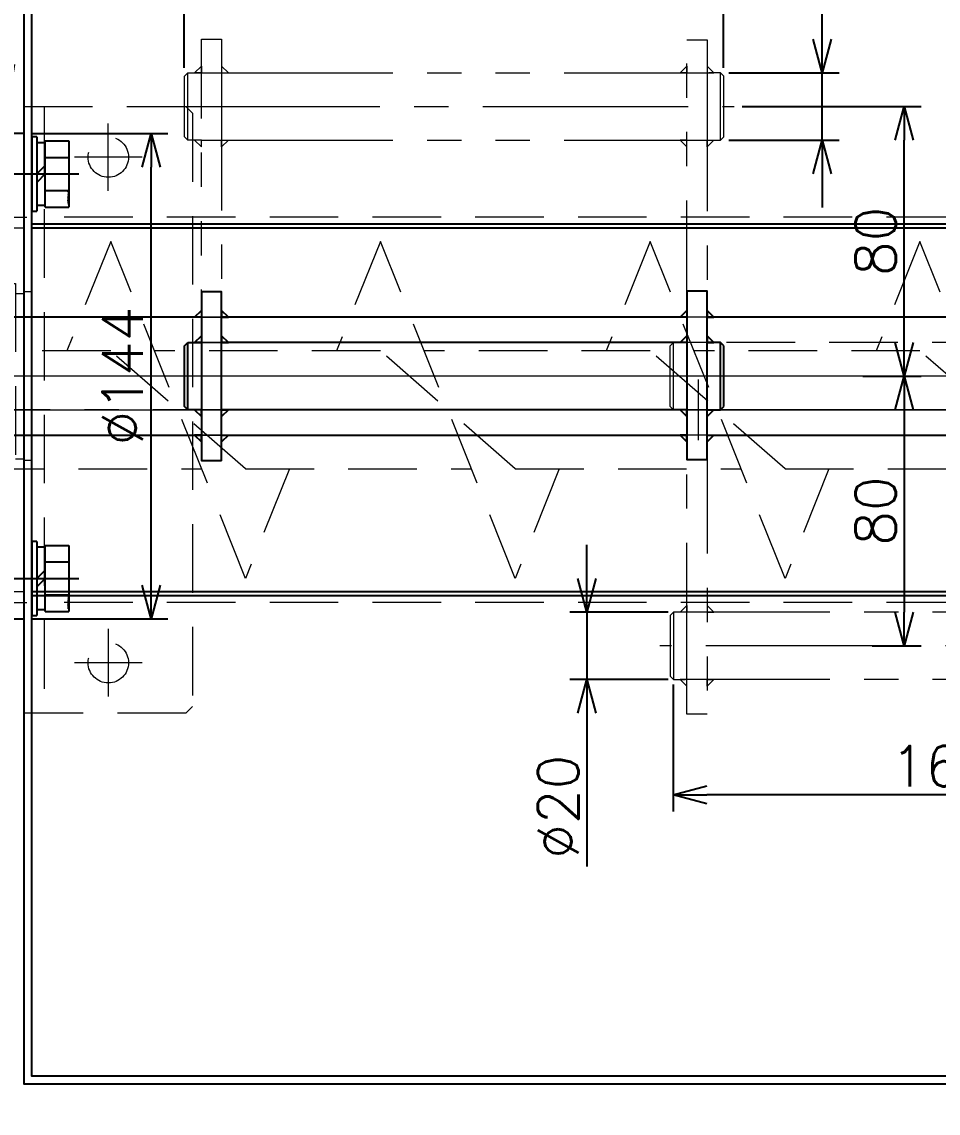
# Model space of a CAD drawing. Header units: millimetres. Extents: x 0 to 49006, y -7876 to 6995.
# Drawn here: x 15063.1 to 15334.8, y 3710.9 to 4034.7 of the extents above; entities that cross this region are included whole.
import ezdxf
from ezdxf import colors
from ezdxf.entities.mleader import LeaderData, LeaderLine
from ezdxf.enums import TextEntityAlignment as Align
from ezdxf.math import Vec2, Vec3

# ---------------------------------------------------------------- set-up
doc = ezdxf.new("R2010")
doc.units = ezdxf.units.MM
doc.header["$LTSCALE"] = 3.2
doc.header["$PDMODE"] = 99
doc.header["$PDSIZE"] = 1
for name, pattern in [('CENTER2', [28.575, 19.05, -3.175, 3.175, -3.175]), ('HIDDEN', [9.525, 6.35, -3.175]), ('PHANTOM2', [31.75, 15.875, -3.175, 3.175, -3.175, 3.175, -3.175])]:
    doc.linetypes.add(name, pattern=pattern)
for name, color, linetype, lineweight in [('04_HIDDEN', 2, 'HIDDEN', 13), ('05_CENTER', 4, 'CENTER2', 13), ('06_PHANTOM', 2, 'PHANTOM2', 13), ('08_DIM', 3, 'Continuous', 13)]:
    doc.layers.add(name, color=color, linetype=linetype, lineweight=lineweight)
doc.layers.add('10_DRAFT', color=8, linetype='Continuous', lineweight=0, plot=False)
doc.styles.add('KSS_TXT', font='txt.shx', dxfattribs={"bigfont": 'extfont2.shx'})
doc.styles.add('KSS_TXT_L', font='txt.shx', dxfattribs={"height": 36, "bigfont": 'extfont2.shx'})
doc.styles.get("Standard").update_dxf_attribs({"font": 'txt.shx', "bigfont": 'extfont2.shx'})
doc.dimstyles.new('KSS_DIM', dxfattribs={"dimscale": 12, "dimtxt": 3, "dimasz": 2.5, "dimexe": 1.25, "dimexo": 0.625, "dimtad": 1, "dimdsep": 46, "dimtxsty": 'KSS_TXT', "dimblk": 'OPEN30', "dimcen": 0, "dimazin": 2, "dimtfac": 0.75, "dimtmove": 0, "dimatfit": 3, "dimldrblk": 'OPEN30', "dimfxl": 1.25, "dimtolj": 1, "dimarcsym": 0})

# ---------------------------------------------------------------- blocks, each defined once
blk = doc.blocks.new('A$C0973135B_1_1')
at = {"color": 0}
for p, q in [((-730, 50), (-743, 17.5)), ((-690, -50), (-730, 50)), ((-650, 50), (-663, 17.5)), ((-610, -50), (-650, 50)), ((-570, 50), (-583, 17.5)), ((-530, -50), (-570, 50)), ((-490, 50), (-503, 17.5)), ((-450, -50), (-490, 50)), ((-690, -17.5), (-730, 17.5)), ((-610, -17.5), (-650, 17.5)), ((-530, -17.5), (-570, 17.5)), ((-450, -17.5), (-490, 17.5)), ((-677, -17.5), (-690, -50)), ((-597, -17.5), (-610, -50)), ((-517, -17.5), (-530, -50))]:
    blk.add_line(p, q, dxfattribs=at)
for points in [[(-730, 17.5), (-797, 17.5)], [(-650, 17.5), (-717, 17.5)], [(-570, 17.5), (-637, 17.5)], [(-490, 17.5), (-557, 17.5)], [(-770, -17.5), (-703, -17.5)], [(-690, -17.5), (-623, -17.5)], [(-610, -17.5), (-543, -17.5)], [(-530, -17.5), (-463, -17.5)]]:
    blk.add_lwpolyline(points, dxfattribs=at)
at = {"layer": '10_DRAFT'}
blk.add_line((-1205.58, 0), (-55, 0), dxfattribs=at)
blk = doc.blocks.new('AM_BALLOON1')
at = {"transparency": 16777216}
blk.add_circle((0, 0), 5, dxfattribs=at)
blk.add_attdef('B_NUMBER', text='', height=3, dxfattribs=at).set_placement((0, 0), align=Align.MIDDLE_CENTER)
blk = doc.blocks.new('_Open30')
at = {"color": 0, "linetype": 'ByBlock', "lineweight": -2}
for p, q in [((-1, 0.268), (0, 0)), ((0, 0), (-1, -0.268)), ((0, 0), (-1, 0))]:
    blk.add_line(p, q, dxfattribs=at)
blk = doc.blocks.new('_OPEN')
at = {"color": 0, "linetype": 'ByBlock'}
for p, q in [((-1, 0.167), (0, 0)), ((0, 0), (-1, -0.167)), ((0, 0), (-1, 0))]:
    blk.add_line(p, q, dxfattribs=at)
blk = doc.blocks.new('A$C7E374867_1_1_1')
at = {"color": 0, "linetype": 'CENTER2'}
blk.add_line((0, -29), (0, 14), dxfattribs=at)
at = {"color": 0}
for p, q in [((-9.81, 11), (9.81, 11)), ((-9.81, 4), (-9.81, 11)), ((-4.91, 4), (-4.91, 11)), ((4.91, 4), (4.91, 11)), ((9.81, 4), (9.81, 11)), ((9.81, 4), (-9.81, 4)), ((-9.25, 4), (-9.25, 1.5)), ((0, 1.5), (-2.5, 4)), ((0, 4), (2.5, 1.5)), ((9.25, 1.5), (9.25, 4)), ((-11, 1.5), (11, 1.5)), ((-11, 1.5), (-11, 0)), ((-11, 0), (11, 0)), ((11, 0), (11, 1.5))]:
    blk.add_line(p, q, dxfattribs=at)
at = {"color": 0, "linetype": 'HIDDEN'}
for p, q in [((-5, -26), (-5, 0)), ((-4.19, -26), (-4.19, 0)), ((4.19, -26), (4.19, 0)), ((5, -26), (5, 0)), ((-5, -26), (5, -26))]:
    blk.add_line(p, q, dxfattribs=at)
at = {"layer": '10_DRAFT', "style": 'KSS_TXT_L'}
blk.add_text('BT-M10x30L,SW,PW', height=0.3, dxfattribs=at).set_placement((5.05, 10.66))
blk = doc.blocks.new('A$C4F32109C_1_1_1')
at = {"color": 0}
for p, q in [((-324, 10), (-325, 9)), ((-320, 10), (-324, 10)), ((-324, 10), (-324, -10)), ((-170, 10), (-166, 10)), ((-166, 10), (-166, -10)), ((-166, 10), (-165, 9)), ((-325, 9), (-325, -9)), ((-165, 9), (-165, -9)), ((-325, -9), (-324, -10)), ((-165, -9), (-166, -10)), ((-324, -10), (-320, -10)), ((-166, -10), (-170, -10))]:
    blk.add_line(p, q, dxfattribs=at)
for points in [[(-320, 24.75), (-320, -25.25), (-314, -25.25), (-314, 24.75)], [(-176, 25), (-176, -25), (-170, -25), (-170, 25)]]:
    blk.add_lwpolyline(points, close=True, dxfattribs=at)
at = {"color": 3}
for points in [[(-320, 17.5), (-322, 17.5), (-322, 17.5), (-320, 19.5)], [(-314, 17.5), (-312, 17.5), (-312, 17.5), (-314, 19.5)], [(-176, 17.5), (-178, 17.5), (-178, 17.5), (-176, 19.5)], [(-170, 17.5), (-168, 17.5), (-168, 17.5), (-170, 19.5)], [(-320, 10), (-322, 10), (-322, 10), (-320, 12)], [(-314, 10), (-312, 10), (-312, 10), (-314, 12)], [(-176, 10), (-178, 10), (-178, 10), (-176, 12)], [(-170, 10), (-168, 10), (-168, 10), (-170, 12)], [(-320, -10), (-322, -10), (-322, -10), (-320, -12)], [(-314, -10), (-312, -10), (-312, -10), (-314, -12)], [(-176, -10), (-178, -10), (-178, -10), (-176, -12)], [(-170, -10), (-168, -10), (-168, -10), (-170, -12)], [(-320, -17.5), (-322, -17.5), (-322, -17.5), (-320, -19.5)], [(-314, -17.5), (-312, -17.5), (-312, -17.5), (-314, -19.5)], [(-176, -17.5), (-178, -17.5), (-178, -17.5), (-176, -19.5)], [(-170, -17.5), (-168, -17.5), (-168, -17.5), (-170, -19.5)]]:
    blk.add_lwpolyline(points, close=True, dxfattribs=at)
at = {"color": 0}
for points in [[(-320, 17.5), (-458, 17.5)], [(-176, 17.5), (-314, 17.5)], [(-104, 17.5), (-170, 17.5)], [(-314, 10), (-176, 10)], [(-314, -10), (-176, -10)], [(-458, -17.5), (-320, -17.5)], [(-314, -17.5), (-176, -17.5)], [(-170, -17.5), (-104, -17.5)]]:
    blk.add_lwpolyline(points, dxfattribs=at)
at = {"layer": '04_HIDDEN'}
for p, q in [((-320, 17.5), (-314, 17.5)), ((-176, 17.5), (-170, 17.5)), ((-170, 17.5), (-176, 17.5)), ((-310, 10), (-310, -10)), ((-310, 10), (-309, 9)), ((-170, 10), (-176, 10)), ((-309, 9), (-309, -9)), ((-309, -9), (-310, -10)), ((-170, -10), (-176, -10)), ((-320, -17.5), (-314, -17.5)), ((-176, -17.5), (-170, -17.5)), ((-170, -17.5), (-176, -17.5))]:
    blk.add_line(p, q, dxfattribs=at)
for points in [[(-468, 10), (-310, 10)], [(-320, 10), (-314, 10)], [(-176, 10), (-170, 10)], [(-468, -10), (-310, -10)], [(-320, -10), (-314, -10)], [(-176, -10), (-170, -10)]]:
    blk.add_lwpolyline(points, dxfattribs=at)
at = {"layer": '05_CENTER'}
blk.add_line((-540, 0), (5, 0), dxfattribs=at)
blk = doc.blocks.new('A$C626323E2_1_1_1')
at = {"color": 0}
blk.add_lwpolyline([(0, 72), (12, 72), (12, -72), (0, -72)], close=True, dxfattribs=at)
at = {"layer": '04_HIDDEN'}
for p, q in [((1.5, 27.5), (0, 28.37)), ((9.5, -27.5), (9.5, 27.5)), ((9.5, 24.5), (12, 24.5)), ((9.5, -24.5), (12, -24.5)), ((1.5, -27.5), (0, -28.37))]:
    blk.add_line(p, q, dxfattribs=at)
for points in [[(1.5, 27.5), (9.5, 27.5)], [(1.5, -27.5), (9.5, -27.5)]]:
    blk.add_lwpolyline(points, dxfattribs=at)
at = {"layer": '05_CENTER'}
for p, q in [((-7.17, 60), (19.08, 60)), ((-7.17, -60), (19.08, -60))]:
    blk.add_line(p, q, dxfattribs=at)
at = {"layer": '10_DRAFT'}
for p, q in [((1.5, 27.5), (1.5, -27.5)), ((12, 0), (0, 0))]:
    blk.add_line(p, q, dxfattribs=at)
blk = doc.blocks.new('A$C115E53E3_1_1_1')
at = {"color": 0}
for p, q in [((-325, 89), (-324, 90)), ((-325, 71), (-325, 89)), ((-324, 70), (-324, 90)), ((-324, 90), (-320.5, 90)), ((-176, 90), (-314.5, 90)), ((-166, 90), (-170, 90)), ((-166, 70), (-166, 90)), ((-165, 89), (-166, 90)), ((-165, 71), (-165, 89)), ((-324, 70), (-325, 71)), ((-320.5, 70), (-324, 70)), ((-176, 70), (-314.5, 70)), ((-170, 70), (-166, 70)), ((-166, 70), (-165, 71)), ((-458, -70), (-319.5, -70)), ((-313.5, -70), (-310, -70)), ((-310, -70), (-309, -71)), ((-310, -70), (-310, -90)), ((-309, -71), (-309, -89)), ((-458, -90), (-319.5, -90)), ((-310, -90), (-313.5, -90)), ((-309, -89), (-310, -90))]:
    blk.add_line(p, q, dxfattribs=at)
for points in [[(-314, -100.25), (-314, 99.75), (-320, 99.75), (-320, -100.25)], [(-176, 100), (-176, -25.11), (-170, -25.11), (-170, 100)]]:
    blk.add_lwpolyline(points, close=True, dxfattribs=at)
at = {"color": 3}
for points in [[(-320, 90), (-322, 90), (-322, 90), (-320, 92)], [(-314, 90), (-312, 90), (-312, 90), (-314, 92)], [(-176, 90), (-178, 90), (-178, 90), (-176, 92)], [(-170, 90), (-168, 90), (-168, 90), (-170, 92)], [(-320, 70), (-322, 70), (-322, 70), (-320, 68)], [(-314, 70), (-312, 70), (-312, 70), (-314, 68)], [(-176, 70), (-178, 70), (-178, 70), (-176, 68)], [(-170, 70), (-168, 70), (-168, 70), (-170, 68)], [(-320, 17.5), (-322, 17.5), (-322, 17.5), (-320, 19.5)], [(-314, 17.5), (-312, 17.5), (-312, 17.5), (-314, 19.5)], [(-176, 17.5), (-178, 17.5), (-178, 17.5), (-176, 19.5)], [(-170, 17.5), (-168, 17.5), (-168, 17.5), (-170, 19.5)], [(-320, -17.5), (-322, -17.5), (-322, -17.5), (-320, -19.5)], [(-314, -17.5), (-312, -17.5), (-312, -17.5), (-314, -19.5)], [(-176, -17.5), (-178, -17.5), (-178, -17.5), (-176, -19.5)], [(-170, -17.5), (-168, -17.5), (-168, -17.5), (-170, -19.5)], [(-320, -70), (-322, -70), (-322, -70), (-320, -68)], [(-314, -70), (-312, -70), (-312, -70), (-314, -68)], [(-320, -90), (-322, -90), (-322, -90), (-320, -92)], [(-314, -90), (-312, -90), (-312, -90), (-314, -92)]]:
    blk.add_lwpolyline(points, close=True, dxfattribs=at)
at = {"color": 0}
for points in [[(-320, 17.5), (-458.5, 17.5)], [(-175.5, 17.5), (-314, 17.5)], [(-104, 17.5), (-169.5, 17.5)], [(-458.5, -17.5), (-320, -17.5)], [(-314, -17.5), (-175.5, -17.5)], [(-169.5, -17.5), (-104, -17.5)]]:
    blk.add_lwpolyline(points, dxfattribs=at)
at = {"layer": '04_HIDDEN'}
for p, q in [((-320, 17.5), (-314, 17.5)), ((-176, 17.5), (-170, 17.5)), ((-170, 17.5), (-176, 17.5)), ((-320, -17.5), (-314, -17.5)), ((-176, -17.5), (-170, -17.5)), ((-170, -17.5), (-176, -17.5))]:
    blk.add_line(p, q, dxfattribs=at)
for points in [[(-314, 90), (-320, 90)], [(-170, 90), (-176, 90)], [(-314, 70), (-320, 70)], [(-170, 70), (-176, 70)], [(-320, -70), (-314, -70)], [(-320, -90), (-314, -90)]]:
    blk.add_lwpolyline(points, dxfattribs=at)
at = {"layer": '05_CENTER'}
for p, q in [((-162, 80), (-328, 80)), ((-540, 0), (5, 0)), ((-472, -80), (-306, -80))]:
    blk.add_line(p, q, dxfattribs=at)
blk = doc.blocks.new('A$C42917B78_1_1')
at = {"xscale": -1, "rotation": 180}
blk.add_blockref('A$C626323E2_1_1_1', (-12, 0), dxfattribs=at)
for name, p, rotation in [('A$C7E374867_1_1_1', (2.3, 60), 270), ('A$C4F32109C_1_1_1', (-117.4, 0), 180), ('A$C7E374867_1_1_1', (2.3, -60), 270)]:
    blk.add_blockref(name, p, dxfattribs=dict(rotation=rotation))
at = {"layer": '06_PHANTOM', "xscale": -1}
blk.add_blockref('A$C115E53E3_1_1_1', (-117.4, 0), dxfattribs=at)
blk = doc.blocks.new('*D1348')
at = {"layer": '08_DIM', "color": 0, "lineweight": -2, "transparency": 16777216}
for p, q in [((15312.46, 3929.53), (15329.77, 3929.53)), ((15324.77, 3919.53), (15324.77, 3859.53)), ((15315.22, 3849.53), (15329.77, 3849.53))]:
    blk.add_line(p, q, dxfattribs=at)
at = {"layer": 'Defpoints', "color": 0, "transparency": 16777216}
for p in [(15309.96, 3929.53), (15312.72, 3849.53), (15324.77, 3849.53)]:
    blk.add_point(p, dxfattribs=at)
at = {"layer": '08_DIM', "color": 0, "lineweight": -2, "transparency": 16777216, "xscale": 10, "yscale": 10, "zscale": 10}
for p, rotation in [((15324.77, 3929.53), 90), ((15324.77, 3849.53), 270)]:
    blk.add_blockref('_Open30', p, dxfattribs=dict(at, rotation=rotation))
at = {"layer": '08_DIM', "color": 0, "transparency": 16777216, "insert": (15316.27, 3889.53), "char_height": 12, "attachment_point": 5, "rotation": 90, "style": 'KSS_TXT'}
blk.add_mtext('\\A1;80', dxfattribs=at)
blk = doc.blocks.new('*D1349')
at = {"layer": '08_DIM', "color": 0, "lineweight": -2, "transparency": 16777216}
for p, q in [((15066.21, 4001.53), (15106.4, 4001.53)), ((15101.4, 3867.53), (15101.4, 3991.53)), ((15066.21, 3857.53), (15106.4, 3857.53))]:
    blk.add_line(p, q, dxfattribs=at)
at = {"layer": 'Defpoints', "color": 0, "transparency": 16777216}
for p in [(15063.71, 4001.53), (15101.4, 4001.53), (15063.71, 3857.53)]:
    blk.add_point(p, dxfattribs=at)
at = {"layer": '08_DIM', "color": 0, "lineweight": -2, "transparency": 16777216, "xscale": 10, "yscale": 10, "zscale": 10}
for p, rotation in [((15101.4, 4001.53), 90), ((15101.4, 3857.53), 270)]:
    blk.add_blockref('_Open30', p, dxfattribs=dict(at, rotation=rotation))
at = {"layer": '08_DIM', "color": 0, "transparency": 16777216, "insert": (15092.9, 3929.53), "char_height": 12, "attachment_point": 5, "rotation": 90, "style": 'KSS_TXT'}
blk.add_mtext('\\A1;%%C144', dxfattribs=at)
blk = doc.blocks.new('*D1351')
at = {"layer": '08_DIM', "color": 0, "lineweight": -2, "transparency": 16777216}
for p, q in [((15300.44, 4029.53), (15300.44, 4075.03)), ((15272.71, 4019.53), (15305.44, 4019.53)), ((15300.44, 3999.53), (15300.44, 4019.53)), ((15272.71, 3999.53), (15305.44, 3999.53)), ((15300.44, 3989.53), (15300.44, 3979.53))]:
    blk.add_line(p, q, dxfattribs=at)
at = {"layer": 'Defpoints', "color": 0, "transparency": 16777216}
for p in [(15270.21, 4019.53), (15300.44, 4019.53), (15270.21, 3999.53)]:
    blk.add_point(p, dxfattribs=at)
at = {"layer": '08_DIM', "color": 0, "lineweight": -2, "transparency": 16777216, "xscale": 10, "yscale": 10, "zscale": 10}
for p, rotation in [((15300.44, 4019.53), 270), ((15300.44, 3999.53), 90)]:
    blk.add_blockref('_Open30', p, dxfattribs=dict(at, rotation=rotation))
at = {"layer": '08_DIM', "color": 0, "transparency": 16777216, "insert": (15291.94, 4057.28), "char_height": 12, "attachment_point": 5, "rotation": 90, "style": 'KSS_TXT'}
blk.add_mtext('\\A1;%%C20', dxfattribs=at)
blk = doc.blocks.new('*D1352')
at = {"layer": '08_DIM', "color": 0, "lineweight": -2, "transparency": 16777216}
for p, q in [((15111.21, 4021.03), (15111.21, 4060)), ((15271.21, 4021.03), (15271.21, 4060)), ((15261.21, 4055), (15121.21, 4055))]:
    blk.add_line(p, q, dxfattribs=at)
at = {"layer": 'Defpoints', "color": 0, "transparency": 16777216}
for p in [(15111.21, 4055), (15111.21, 4018.53), (15271.21, 4018.53)]:
    blk.add_point(p, dxfattribs=at)
at = {"layer": '08_DIM', "color": 0, "lineweight": -2, "transparency": 16777216, "xscale": 10, "yscale": 10, "zscale": 10, "rotation": 180}
blk.add_blockref('_Open30', (15111.21, 4055), dxfattribs=at)
at = {"layer": '08_DIM', "color": 0, "lineweight": -2, "transparency": 16777216, "xscale": 10, "yscale": 10, "zscale": 10}
blk.add_blockref('_Open30', (15271.21, 4055), dxfattribs=at)
at = {"layer": '08_DIM', "color": 0, "transparency": 16777216, "insert": (15191.21, 4063.5), "char_height": 12, "attachment_point": 5, "style": 'KSS_TXT'}
blk.add_mtext('\\A1;160', dxfattribs=at)
blk = doc.blocks.new('*D1353')
at = {"layer": '08_DIM', "color": 0, "lineweight": -2, "transparency": 16777216}
for p, q in [((15256.21, 3838.03), (15256.21, 3800.34)), ((15416.21, 3838.03), (15416.21, 3800.34)), ((15406.21, 3805.34), (15266.21, 3805.34))]:
    blk.add_line(p, q, dxfattribs=at)
at = {"layer": 'Defpoints', "color": 0, "transparency": 16777216}
for p in [(15256.21, 3840.53), (15416.21, 3840.53), (15256.21, 3805.34)]:
    blk.add_point(p, dxfattribs=at)
at = {"layer": '08_DIM', "color": 0, "lineweight": -2, "transparency": 16777216, "xscale": 10, "yscale": 10, "zscale": 10, "rotation": 180}
blk.add_blockref('_Open30', (15256.21, 3805.34), dxfattribs=at)
at = {"layer": '08_DIM', "color": 0, "lineweight": -2, "transparency": 16777216, "xscale": 10, "yscale": 10, "zscale": 10}
blk.add_blockref('_Open30', (15416.21, 3805.34), dxfattribs=at)
at = {"layer": '08_DIM', "color": 0, "transparency": 16777216, "insert": (15336.21, 3813.84), "char_height": 12, "attachment_point": 5, "style": 'KSS_TXT'}
blk.add_mtext('\\A1;160', dxfattribs=at)
blk = doc.blocks.new('*D1354')
at = {"layer": '08_DIM', "color": 0, "lineweight": -2, "transparency": 16777216}
for p, q in [((15276.71, 4009.53), (15329.77, 4009.53)), ((15324.77, 3939.53), (15324.77, 3999.53)), ((15312.46, 3929.53), (15329.77, 3929.53))]:
    blk.add_line(p, q, dxfattribs=at)
at = {"layer": 'Defpoints', "color": 0, "transparency": 16777216}
for p in [(15274.21, 4009.53), (15324.77, 4009.53), (15309.96, 3929.53)]:
    blk.add_point(p, dxfattribs=at)
at = {"layer": '08_DIM', "color": 0, "lineweight": -2, "transparency": 16777216, "xscale": 10, "yscale": 10, "zscale": 10}
for p, rotation in [((15324.77, 4009.53), 90), ((15324.77, 3929.53), 270)]:
    blk.add_blockref('_Open30', p, dxfattribs=dict(at, rotation=rotation))
at = {"layer": '08_DIM', "color": 0, "transparency": 16777216, "insert": (15316.27, 3969.53), "char_height": 12, "attachment_point": 5, "rotation": 90, "style": 'KSS_TXT'}
blk.add_mtext('\\A1;80', dxfattribs=at)
blk = doc.blocks.new('*D1355')
at = {"layer": '08_DIM', "color": 0, "lineweight": -2, "transparency": 16777216}
for p, q in [((15230.61, 3869.53), (15230.61, 3879.53)), ((15254.71, 3859.53), (15225.61, 3859.53)), ((15230.61, 3859.53), (15230.61, 3839.53)), ((15254.71, 3839.53), (15225.61, 3839.53)), ((15230.61, 3829.53), (15230.61, 3784.03))]:
    blk.add_line(p, q, dxfattribs=at)
at = {"layer": 'Defpoints', "color": 0, "transparency": 16777216}
for p in [(15257.21, 3859.53), (15230.61, 3839.53), (15257.21, 3839.53)]:
    blk.add_point(p, dxfattribs=at)
at = {"layer": '08_DIM', "color": 0, "lineweight": -2, "transparency": 16777216, "xscale": 10, "yscale": 10, "zscale": 10}
for p, rotation in [((15230.61, 3859.53), 270), ((15230.61, 3839.53), 90)]:
    blk.add_blockref('_Open30', p, dxfattribs=dict(at, rotation=rotation))
at = {"layer": '08_DIM', "color": 0, "transparency": 16777216, "insert": (15222.11, 3801.78), "char_height": 12, "attachment_point": 5, "rotation": 90, "style": 'KSS_TXT'}
blk.add_mtext('\\A1;%%C20', dxfattribs=at)
blk = doc.blocks.new('A$C5A892AD3_1_1')
at = {"color": 0}
for p, q in [((197.7, 55.15), (-197.7, 55.15)), ((197.7, 53.95), (-197.7, 53.95)), ((197.7, -53.95), (-197.7, -53.95)), ((197.7, -55.15), (-197.7, -55.15))]:
    blk.add_line(p, q, dxfattribs=at)
for points in [[(200, -200), (-200, -200), (-200, 200), (200, 200)], [(197.7, -197.7), (-197.7, -197.7), (-197.7, 197.7), (197.7, 197.7)]]:
    blk.add_lwpolyline(points, close=True, dxfattribs=at)
at = {"layer": '04_HIDDEN'}
for p, q in [((-200, 90), (-152, 90)), ((-200, 90), (-200, -90)), ((-194, 90), (-194, -90)), ((-150, 88), (-152, 90)), ((-150, 88), (-150, -88)), ((-250, 57.15), (-198, 57.15)), ((198, 57.15), (-198, 57.15)), ((-200, 53.95), (-660, 53.95)), ((-198, 35), (-200, 35)), ((-198, -15), (-200, -15)), ((-200, -53.95), (-660, -53.95)), ((-250, -57.15), (-198, -57.15)), ((198, -57.15), (-198, -57.15)), ((-152, -90), (-200, -90)), ((-152, -90), (-150, -88))]:
    blk.add_line(p, q, dxfattribs=at)
for centre in [(-175, 75), (-175, -75)]:
    blk.add_circle(centre, 6, dxfattribs=at)
at = {"layer": '05_CENTER'}
for p, q in [((-175, 65), (-175, 85)), ((-165, 75), (-185, 75)), ((265, 0), (-669.41, 0)), ((-193.18, -50), (-204.9, -50)), ((-175, -65), (-175, -85)), ((-165, -75), (-185, -75))]:
    blk.add_line(p, q, dxfattribs=at)
at = {"layer": '10_DRAFT'}
for p, q in [((200, 10), (-200, 10)), ((0, -9.01), (0, 9.01)), ((40.99, 0), (59.01, 0))]:
    blk.add_line(p, q, dxfattribs=at)

msp = doc.modelspace()

# ---------------------------------------------------------------- block references
for name, p in [('A$C5A892AD3_1_1', (15263.71, 3919.526)), ('A$C42917B78_1_1', (15063.71, 3929.526))]:
    msp.add_blockref(name, p)
at = {"layer": '04_HIDDEN'}
msp.add_blockref('A$C0973135B_1_1', (15819.41, 3919.526), dxfattribs=at)

# ---------------------------------------------------------------- dimensions: what is measured, and where the dimension line sits
at = {"layer": '08_DIM'}
for base, p1, p2, angle, picture, middle in [((15300.44, 4019.526), (15270.21, 3999.526), (15270.21, 4019.526), 270, '*D1351', (15291.94, 4057.276)), ((15101.397, 4001.526), (15063.71, 3857.526), (15063.71, 4001.526), 90, '*D1349', (15092.897, 3929.526)), ((15230.605, 3839.526), (15257.21, 3859.526), (15257.21, 3839.526), 270, '*D1355', (15222.105, 3801.776))]:
    dim = msp.add_linear_dim(base=base, p1=p1, p2=p2, angle=angle, text='%%C<>', dimstyle='KSS_DIM', override={"dimscale": 4}, dxfattribs=at)
    dim.commit()
    dim.dimension.update_dxf_attribs({"geometry": picture, "text_midpoint": middle})
for base, p1, p2, angle, picture, middle in [((15111.21, 4055.002), (15271.21, 4018.526), (15111.21, 4018.526), 180, '*D1352', (15191.21, 4063.502)), ((15324.77, 4009.526), (15309.964, 3929.526), (15274.21, 4009.526), 90, '*D1354', (15316.27, 3969.526)), ((15324.77, 3849.526), (15309.964, 3929.526), (15312.724, 3849.526), 270, '*D1348', (15316.27, 3889.526)), ((15256.21, 3805.344), (15416.21, 3840.526), (15256.21, 3840.526), 180, '*D1353', (15336.21, 3813.844))]:
    dim = msp.add_linear_dim(base=base, p1=p1, p2=p2, angle=angle, dimstyle='KSS_DIM', override={"dimscale": 4}, dxfattribs=at)
    dim.commit()
    dim.dimension.update_dxf_attribs({"geometry": picture, "text_midpoint": middle})

# ---------------------------------------------------------------- leaders
ml = msp.add_multileader_block('Standard', dxfattribs=at)
ml.set_content('AM_BALLOON1', color=256, scale=10)
ml.set_attribute('B_NUMBER', 'H', width=0)
ml.set_leader_properties(color=256, linetype='ByLayer', lineweight=-1)
ml.set_arrow_properties(name='OPEN')
ml.build(insert=Vec2(0, 0))
ml.multileader.update_dxf_attribs({"leader_type": 0, "has_dogleg": 0, "text_right_attachment_type": 6, "dogleg_length": 0, "arrow_head_size": 20, "scale": 10, "block_connection_type": 1})
ctx = ml.context
ctx.base_point, ctx.scale, ctx.char_height, ctx.arrow_head_size, ctx.landing_gap_size, ctx.plane_origin = Vec3(34758.24, 4676.115), 10, 40, 20, 20, Vec3(34837.832, 4676.156)
ctx.right_attachment, ctx.attachment_type = 6, 1
notes = []
notes.append((ctx, [(0, (0, 0, 0), (0, 0), (1, 0), 1, [])]))
ctx.block.insert = Vec3(34758.24, 4676.115)
ml = msp.add_multileader_block('Standard', dxfattribs=at)
ml.set_content('AM_BALLOON1', color=256, scale=10)
ml.set_attribute('B_NUMBER', 'G', width=0)
ml.set_leader_properties(color=256, linetype='ByLayer', lineweight=-1)
ml.set_arrow_properties(name='OPEN')
ml.build(insert=Vec2(0, 0))
ml.multileader.update_dxf_attribs({"leader_type": 0, "has_dogleg": 0, "text_right_attachment_type": 6, "dogleg_length": 0, "arrow_head_size": 20, "scale": 10, "block_connection_type": 1})
ctx = ml.context
ctx.base_point, ctx.scale, ctx.char_height, ctx.arrow_head_size, ctx.landing_gap_size, ctx.plane_origin = Vec3(34758.24, 4537.505), 10, 40, 20, 20, Vec3(34837.832, 4537.546)
ctx.right_attachment, ctx.attachment_type = 6, 1
notes.append((ctx, [(0, (0, 0, 0), (0, 0), (1, 0), 1, [])]))
ctx.block.insert = Vec3(34758.24, 4537.505)
ml = msp.add_multileader_block('Standard', dxfattribs=at)
ml.set_content('AM_BALLOON1', color=256, scale=10)
ml.set_attribute('B_NUMBER', 'F', width=0)
ml.set_leader_properties(color=256, linetype='ByLayer', lineweight=-1)
ml.set_arrow_properties(name='OPEN')
ml.build(insert=Vec2(0, 0))
ml.multileader.update_dxf_attribs({"leader_type": 0, "has_dogleg": 0, "text_right_attachment_type": 6, "dogleg_length": 0, "arrow_head_size": 20, "scale": 10, "block_connection_type": 1})
ctx = ml.context
ctx.base_point, ctx.scale, ctx.char_height, ctx.arrow_head_size, ctx.landing_gap_size, ctx.plane_origin = Vec3(34758.24, 4398.895), 10, 40, 20, 20, Vec3(34837.832, 4398.936)
ctx.right_attachment, ctx.attachment_type = 6, 1
notes.append((ctx, [(0, (0, 0, 0), (0, 0), (1, 0), 1, [])]))
ctx.block.insert = Vec3(34758.24, 4398.895)
ml = msp.add_multileader_block('Standard', dxfattribs=at)
ml.set_content('AM_BALLOON1', color=256, scale=10)
ml.set_attribute('B_NUMBER', 'E', width=0)
ml.set_leader_properties(color=256, linetype='ByLayer', lineweight=-1)
ml.set_arrow_properties(name='OPEN')
ml.build(insert=Vec2(0, 0))
ml.multileader.update_dxf_attribs({"leader_type": 0, "has_dogleg": 0, "text_right_attachment_type": 6, "dogleg_length": 0, "arrow_head_size": 20, "scale": 10, "block_connection_type": 1})
ctx = ml.context
ctx.base_point, ctx.scale, ctx.char_height, ctx.arrow_head_size, ctx.landing_gap_size, ctx.plane_origin = Vec3(34758.24, 4260.285), 10, 40, 20, 20, Vec3(34837.832, 4260.325)
ctx.right_attachment, ctx.attachment_type = 6, 1
notes.append((ctx, [(0, (0, 0, 0), (0, 0), (1, 0), 1, [])]))
ctx.block.insert = Vec3(34758.24, 4260.285)
ml = msp.add_multileader_block('Standard', dxfattribs=at)
ml.set_content('AM_BALLOON1', color=256, scale=8)
ml.set_attribute('B_NUMBER', '12', width=0)
ml.set_leader_properties(color=256, linetype='ByLayer', lineweight=-1)
ml.set_arrow_properties(name='OPEN30')
ml.build(insert=Vec2(0, 0))
ml.multileader.update_dxf_attribs({"has_dogleg": 0, "text_right_attachment_type": 6, "dogleg_length": 0, "arrow_head_size": 20, "scale": 8, "block_connection_type": 1})
ctx = ml.context
ctx.base_point, ctx.scale, ctx.char_height, ctx.arrow_head_size, ctx.landing_gap_size, ctx.plane_origin = Vec3(15031.354, 4242.11), 8, 32, 20, 16, Vec3(15063.62, 4456.566)
ctx.right_attachment, ctx.attachment_type = 6, 1
notes.append((ctx, [(0, (1, 1, 0), (15031.354, 4242.11), (-1, 0), 0, [(0, [(15057.71, 4001.526)], 0, [])])]))
ctx.block.insert = Vec3(15031.354, 4242.11)
ml = msp.add_multileader_block('Standard', dxfattribs=at)
ml.set_content('AM_BALLOON1', color=256, scale=8)
ml.set_attribute('B_NUMBER', 'A', width=0)
ml.set_leader_properties(color=256, linetype='ByLayer', lineweight=-1)
ml.set_arrow_properties(name='OPEN')
ml.build(insert=Vec2(0, 0))
ml.multileader.update_dxf_attribs({"leader_type": 0, "has_dogleg": 0, "text_right_attachment_type": 6, "dogleg_length": 0, "arrow_head_size": 16, "scale": 8, "block_connection_type": 1})
ctx = ml.context
ctx.base_point, ctx.scale, ctx.char_height, ctx.arrow_head_size, ctx.landing_gap_size, ctx.plane_origin = Vec3(16285.384, 4170.23), 8, 32, 16, 16, Vec3(16285.384, 4170.23)
ctx.right_attachment, ctx.attachment_type = 6, 1
notes.append((ctx, [(0, (0, 0, 0), (0, 0), (1, 0), 1, [])]))
ctx.block.insert = Vec3(16285.384, 4170.23)
for ctx, leaders in notes:
    for number, flags, end, landing, length, lines in leaders:
        leader = LeaderData()
        leader.index, (leader.has_last_leader_line, leader.has_dogleg_vector, leader.attachment_direction) = number, flags
        leader.last_leader_point, leader.dogleg_vector, leader.dogleg_length = Vec3(end), Vec3(landing), length
        for number, points, colour, breaks in lines:
            line = LeaderLine()
            line.index, line.vertices, line.color, line.breaks = number, Vec3.list(points), colors.encode_raw_color(colour), breaks
            leader.lines.append(line)
        ctx.leaders.append(leader)

doc.saveas('drawing.dxf')
